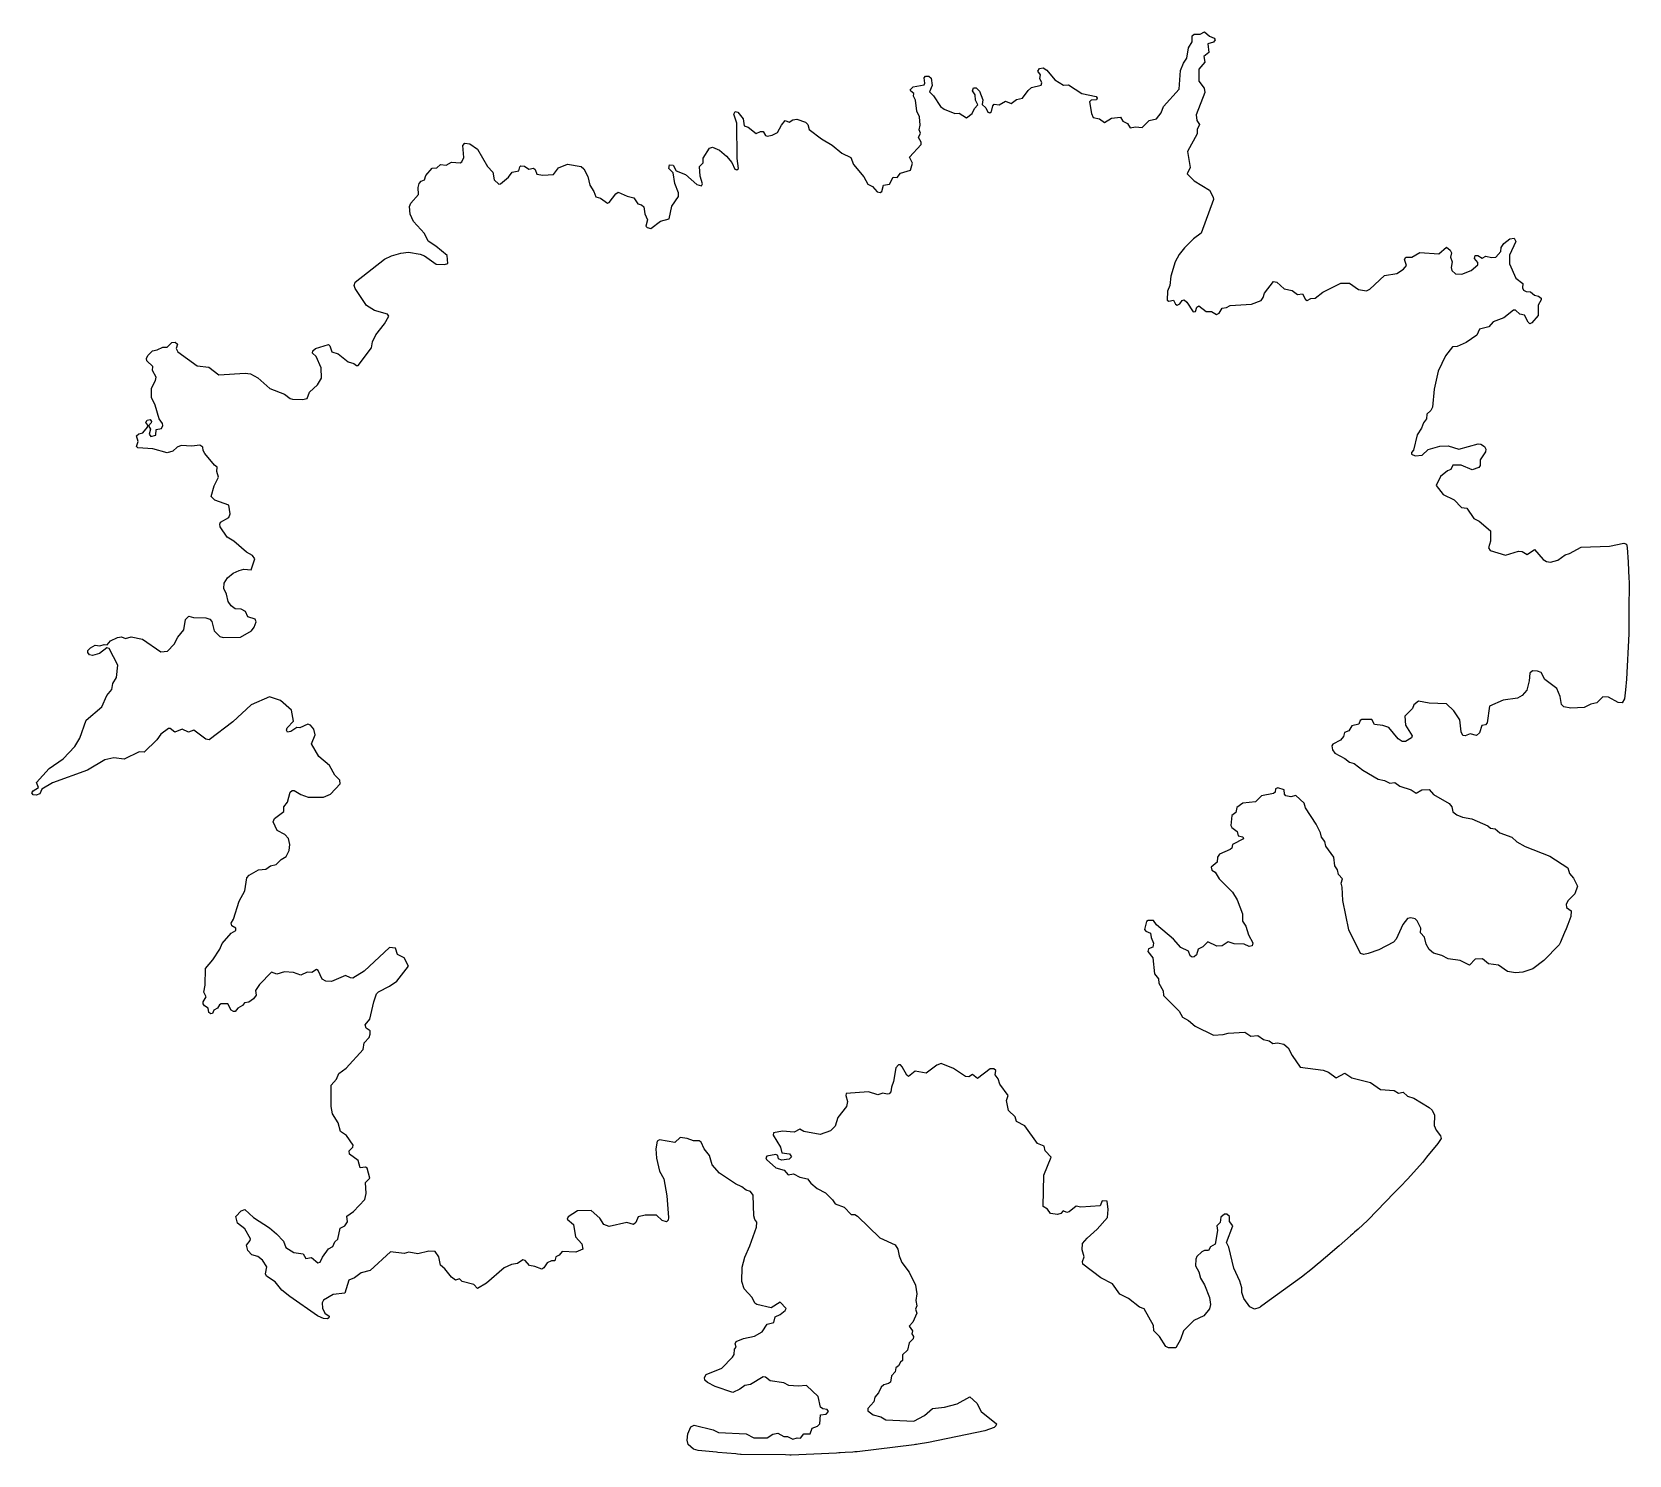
# Model space of a CAD drawing. Header units: millimetres. Extents: x 17 to 300, y 0 to 252.
import ezdxf

# ---------------------------------------------------------------- set-up
doc = ezdxf.new("R2010")
doc.units = ezdxf.units.MM
doc.layers.add('CUT', color=7, linetype='CONTINUOUS')

msp = doc.modelspace()

# ---------------------------------------------------------------- linework, layer by layer
at = {"layer": 'CUT'}
msp.add_lwpolyline([(18.1189, 118.2292), (17.7648, 119.1187), (19.9918, 121.5835), (22.5033, 123.2993), (24.565, 125.5044), (25.4041, 126.9374), (26.5298, 130.1311), (29.3278, 132.5273), (30.236, 134.5383), (31.1085, 135.5789), (31.278, 136.6067), (31.9056, 137.6892), (32.1717, 139.9066), (30.6515, 142.823), (30.1971, 142.9282), (28.8894, 141.9371), (27.6555, 141.5826), (27.1579, 141.7289), (26.8158, 142.1159), (26.8654, 142.4483), (27.3328, 142.9335), (28.1687, 143.4405), (28.9681, 143.2768), (29.7439, 143.5427), (30.2786, 143.4522), (30.8857, 144.2079), (32.125, 144.8034), (32.8163, 144.9045), (33.523, 144.6072), (34.5113, 144.9063), (36.5469, 144.465), (39.7868, 142.2661), (40.9505, 142.348), (42.1141, 143.5806), (42.7687, 144.8224), (43.8702, 146.1265), (44.1669, 147.9371), (44.7401, 148.5708), (45.5668, 148.305), (47.7411, 148.2413), (48.4304, 148.0417), (48.8112, 147.5882), (49.2193, 145.9867), (50.2123, 144.964), (50.8285, 144.7548), (53.8629, 144.8549), (55.8085, 145.9794), (56.3077, 146.613), (56.6328, 147.5619), (56.454, 148.0462), (55.1856, 148.4362), (54.7754, 149.3888), (53.9933, 149.7689), (52.9485, 149.8655), (52.2303, 150.3788), (51.6937, 151.1663), (51.4288, 152.4541), (50.9504, 153.4454), (51.0055, 154.3923), (51.5988, 155.3645), (52.5866, 156.1515), (53.6182, 156.6675), (54.4862, 156.9067), (55.7541, 156.7783), (56.4213, 158.6914), (56.0185, 159.2704), (54.9462, 159.8885), (52.6869, 161.813), (51.517, 162.5299), (50.3053, 164.3729), (50.1969, 164.8561), (50.3278, 165.1809), (51.7911, 166.0249), (52.0561, 166.678), (51.806, 168.1874), (49.3467, 169.0881), (48.6943, 169.74), (49.2454, 171.6569), (49.9925, 173.1872), (49.6836, 174.1589), (49.7735, 174.9637), (49.2533, 175.3172), (47.5888, 177.3823), (47.2733, 177.8707), (47.1939, 178.4581), (46.6865, 178.8127), (45.2664, 178.6332), (43.3528, 178.787), (42.6877, 178.4668), (41.9047, 177.7526), (40.8685, 177.4712), (38.3621, 178.1585), (35.7169, 178.3366), (35.4701, 178.5696), (35.7669, 179.4928), (35.4423, 180.4572), (35.8873, 180.8395), (36.5746, 181.0125), (37.4143, 182.0122), (37.4647, 182.3717), (37.0994, 182.836), (37.3631, 183.2739), (37.876, 183.3567), (38.0987, 183.0503), (38.0807, 182.7937), (37.5735, 182.2738), (37.9293, 181.6728), (37.7091, 180.7675), (37.983, 180.394), (38.8762, 180.5762), (38.9358, 181.6263), (39.8813, 181.8097), (40.1077, 182.2885), (40.0734, 182.642), (39.4606, 183.4664), (38.794, 185.8895), (38.1136, 187.2467), (38.1136, 188.9151), (38.8336, 190.2839), (38.957, 190.88), (38.2703, 192.0312), (38.3366, 192.7827), (37.2804, 193.756), (37.2526, 194.2029), (37.4877, 194.6861), (38.2907, 195.5119), (39.1372, 195.7006), (40.1147, 196.2066), (40.8749, 196.1977), (41.7233, 196.9874), (42.3387, 197.0692), (42.7062, 196.7289), (42.4777, 195.9424), (42.7866, 195.3783), (46.1946, 192.908), (48.2593, 192.6428), (50.067, 191.27), (54.719, 191.5853), (55.6305, 191.4547), (56.9436, 190.7562), (59.0873, 188.8856), (61.6676, 187.8721), (62.6698, 187.0814), (63.09, 186.9556), (64.8862, 186.8909), (65.7037, 187.0995), (66.0878, 188.192), (67.527, 189.506), (68.2505, 190.6806), (68.1742, 192.5094), (67.2533, 194.5431), (66.6363, 195.0992), (66.6764, 195.515), (67.1491, 195.9308), (69.4675, 196.6467), (69.7237, 196.4185), (70.0293, 195.3734), (71.1669, 194.98), (72.9379, 193.5704), (73.9324, 193.3094), (74.4062, 192.915), (74.7308, 192.9662), (77.1008, 196.086), (77.2398, 197.106), (77.8215, 198.3853), (79.3916, 200.2879), (80.135, 201.6849), (79.9205, 202.0241), (77.6042, 202.6586), (76.1895, 203.5437), (74.1695, 206.5461), (74.0352, 207.1209), (74.1715, 207.684), (79.3698, 211.7669), (80.609, 212.3548), (82.2527, 212.8324), (83.658, 212.9809), (85.6904, 212.6763), (86.4778, 212.3561), (88.5219, 210.8648), (89.9939, 210.8074), (90.6106, 210.9963), (90.4601, 212.4253), (88.4663, 214.0914), (87.1174, 214.9424), (86.4691, 216.3035), (84.526, 218.4472), (83.9155, 219.738), (83.7851, 221.109), (84.0199, 221.6798), (85.4139, 223.1876), (85.3391, 224.4789), (85.5413, 225.1589), (85.8739, 225.5587), (86.484, 225.7886), (86.6767, 226.5535), (87.806, 227.8581), (88.6215, 227.9265), (89.3137, 228.5345), (90.3154, 228.4358), (91.2547, 228.9455), (92.7963, 228.8428), (93.099, 228.9745), (93.4235, 229.7928), (93.2261, 231.9193), (93.6245, 232.301), (94.4785, 232.1653), (95.8252, 231.2442), (97.6001, 228.1719), (98.5741, 227.1799), (98.802, 225.8376), (99.6266, 225.0557), (99.9247, 225.1118), (101.316, 226.2983), (101.9684, 227.1692), (103.1815, 227.4002), (103.3294, 228.1149), (103.536, 228.2841), (104.1943, 228.2158), (104.924, 227.7154), (105.7693, 227.905), (106.0668, 227.6499), (106.3409, 226.8163), (107.3993, 226.6623), (109.3061, 226.7502), (110.1671, 227.9087), (111.7959, 228.5981), (114.2108, 228.1502), (114.6942, 227.7407), (115.3919, 226.3965), (115.7466, 224.8868), (116.4634, 223.7227), (116.7856, 222.8086), (117.63, 222.5394), (118.8613, 221.7089), (119.1455, 221.8201), (120.3443, 223.3619), (120.781, 223.6486), (122.3485, 222.9236), (123.522, 222.6469), (124.2212, 221.5704), (124.8991, 221.3784), (125.2956, 221.0497), (125.4935, 219.8107), (125.9274, 218.7566), (125.6787, 217.6322), (125.9, 217.3851), (126.5322, 217.2239), (128.257, 218.5089), (129.7671, 218.9084), (130.2603, 221.1737), (131.4243, 222.8806), (131.4676, 223.5236), (130.8006, 225.142), (130.5179, 227.0276), (129.7316, 227.8225), (129.8791, 228.4745), (130.4849, 228.4023), (131.0402, 227.3828), (132.6695, 226.7531), (134.7087, 225.0004), (135.4907, 224.7234), (135.7187, 225.1251), (135.2906, 226.4756), (135.1856, 228.1986), (135.8253, 228.8105), (135.8134, 229.6701), (136.9362, 231.4008), (137.4892, 231.6242), (138.687, 231.0461), (139.9527, 229.9969), (140.8763, 228.8964), (141.405, 227.6797), (141.7671, 227.6049), (142.06, 227.8475), (141.8128, 229.571), (141.7809, 235.8581), (141.2322, 237.4192), (141.4908, 237.9052), (141.9316, 237.7956), (142.8899, 236.6346), (143.0737, 235.3568), (143.7804, 235.1105), (145.2242, 234.0309), (145.9753, 234.3921), (146.4229, 234.3793), (146.8477, 233.6692), (147.1652, 233.5282), (148.0285, 233.6951), (148.9926, 234.1695), (149.6708, 235.5116), (150.3387, 236.3282), (151.0449, 235.9952), (151.7081, 236.4515), (152.3745, 236.5347), (153.9295, 236.0028), (154.3219, 235.588), (154.5909, 234.752), (156.7562, 233.0424), (158.656, 231.922), (160.397, 230.5054), (161.9666, 229.7459), (162.4626, 228.5236), (164.26, 226.3507), (164.9808, 225.0224), (165.8103, 224.6218), (166.6487, 223.6829), (167.1706, 223.5501), (167.4627, 223.7633), (167.7417, 224.8601), (168.8367, 225.0514), (169.4564, 226.2898), (170.1707, 226.2427), (170.787, 227.0159), (172.5187, 227.4991), (172.9012, 228.7639), (172.3248, 229.8383), (174.4249, 232.0914), (174.4102, 232.481), (173.9189, 233.3205), (174.3026, 234.0631), (174.0843, 234.6548), (174.2429, 235.4807), (174.1077, 236.9788), (173.6716, 237.9516), (173.4393, 239.8992), (173.0901, 240.6482), (173.1383, 241.1051), (172.5742, 241.4864), (172.4908, 241.7746), (172.9746, 242.2791), (174.9263, 242.6212), (175.0679, 242.9119), (174.9641, 243.8533), (175.1932, 244.1843), (175.755, 244.1742), (176.2032, 243.8163), (176.3595, 242.4903), (175.8807, 241.3652), (176.6219, 240.6834), (177.8261, 238.8207), (178.4732, 238.3248), (180.3548, 237.5753), (181.1363, 237.639), (182.4663, 236.8055), (183.4615, 237.5288), (183.8756, 238.4638), (184.4459, 239.1107), (184.036, 239.9215), (183.9957, 240.8373), (183.538, 241.5981), (183.6737, 242.0817), (184.1566, 242.0891), (184.7379, 241.5234), (185.3502, 239.9937), (185.2052, 239.1471), (185.8836, 238.5435), (186.2193, 237.764), (186.6078, 237.6654), (186.8547, 237.8866), (187.0893, 238.8938), (187.3394, 239.194), (188.2429, 239.0668), (189.3762, 239.726), (190.3755, 239.3513), (191.3034, 240.0139), (192.3606, 240.2596), (193.3666, 241.6533), (193.9751, 242.1374), (195.6637, 242.5977), (195.7904, 242.9742), (195.4163, 243.7601), (195.5351, 244.3778), (195.0671, 245.0605), (195.3876, 245.5412), (195.9981, 245.6311), (196.6494, 245.212), (198.0821, 243.5351), (199.5984, 242.5937), (200.5135, 242.656), (202.8672, 241.1058), (205.4401, 240.5879), (205.6114, 240.2529), (205.468, 239.9521), (204.53, 239.9122), (204.2515, 239.6148), (204.5692, 237.5809), (204.8642, 236.8551), (205.9796, 236.6124), (206.8805, 235.9861), (208.1548, 236.7533), (209.7369, 236.9361), (210.1076, 236.1922), (210.952, 235.7732), (211.4243, 234.9902), (212.3527, 235.1776), (213.575, 235.0609), (214.813, 236.3134), (216.1014, 236.5858), (216.9243, 237.6588), (217.309, 238.7712), (220.093, 241.8784), (220.3714, 245.1971), (220.8822, 246.4595), (221.4919, 247.336), (221.7653, 249.1634), (222.3996, 250.2686), (222.4083, 251.3046), (222.7486, 251.6225), (223.846, 251.6028), (224.5988, 251.9963), (225.5106, 251.2436), (226.333, 250.8841), (226.4597, 250.5846), (226.198, 250.2034), (225.1917, 249.9072), (225.3373, 248.3794), (224.4739, 247.6504), (224.6641, 246.6291), (223.5914, 245.4108), (223.5811, 243.2984), (224.5418, 242.0585), (224.6807, 241.2826), (223.1397, 237.3137), (223.2331, 236.2946), (223.6889, 235.5897), (223.2819, 234.7301), (223.2759, 233.9273), (221.5842, 230.8531), (222.0455, 227.9889), (221.5415, 226.8467), (222.7896, 225.6382), (225.4846, 223.9779), (226.1284, 222.766), (226.177, 222.3115), (224.0142, 216.3788), (222.6505, 215.3511), (221.0741, 213.7748), (220.1203, 212.5853), (219.3807, 211.2642), (218.642, 208.7619), (218.4555, 207.1028), (218.0611, 206.0748), (218.0004, 204.4774), (218.3013, 204.3349), (219.1323, 204.5242), (219.4895, 203.7885), (219.7829, 203.6437), (220.2112, 203.8357), (220.6164, 204.4262), (221.0198, 204.54), (221.4925, 204.1617), (222.5795, 202.4283), (223.0044, 202.5149), (223.2265, 203.269), (223.5936, 203.4852), (224.8736, 202.5186), (225.8264, 202.5169), (226.705, 201.9855), (227.1809, 202.2213), (227.7319, 203.1056), (228.4853, 203.2314), (229.1126, 203.5833), (232.946, 203.7866), (234.624, 204.4746), (234.9949, 204.9633), (235.196, 205.7436), (236.8347, 207.8328), (237.3839, 207.6728), (238.7317, 206.5404), (240.1374, 206.2134), (241.0827, 205.4995), (241.9738, 205.6193), (242.4873, 204.6183), (242.7715, 204.4499), (243.4121, 204.8086), (244.2126, 204.846), (245.5604, 205.9117), (248.7144, 207.5168), (250.2587, 207.5101), (251.866, 206.407), (253.2587, 206.1854), (253.8491, 206.4589), (256.4606, 208.8796), (258.6523, 209.2234), (259.8547, 210.0185), (260.3923, 210.6612), (260.041, 211.7188), (260.2471, 212.1026), (261.3345, 212.1028), (262.7469, 212.9337), (266.0851, 212.7135), (267.4339, 213.895), (268.0748, 213.3613), (268.3384, 212.882), (268.16, 212.0915), (268.4583, 211.2968), (268.28, 210.3166), (268.3957, 209.7382), (269.074, 209.1834), (270.1606, 209.0832), (271.8271, 209.7639), (272.9756, 210.7668), (273.0076, 211.172), (272.3934, 211.8677), (272.5502, 212.4005), (273.0135, 212.4355), (273.794, 211.9597), (274.4191, 212.3175), (275.3997, 212.0835), (276.203, 212.1341), (277.0603, 213.142), (277.1402, 213.8097), (277.6185, 214.5207), (278.6764, 215.382), (279.418, 215.4573), (279.7083, 214.8976), (278.5874, 212.4796), (278.5955, 210.9101), (279.7126, 208.4211), (280.9703, 207.4716), (280.9125, 206.6696), (281.1037, 206.2974), (281.57, 206.0318), (282.3475, 205.9583), (283.0065, 205.3625), (283.7581, 205.2356), (284.2209, 204.8709), (284.2146, 204.5462), (283.6641, 203.5989), (283.6635, 201.7996), (282.5502, 200.4996), (282.2106, 200.336), (281.8916, 200.591), (281.2815, 201.8788), (280.4653, 202.0174), (279.6946, 202.713), (279.3211, 202.7484), (277.6105, 201.3595), (275.7426, 200.6822), (274.9519, 199.8054), (273.3179, 199.3682), (272.8204, 198.2896), (270.936, 197.0327), (269.3551, 196.3098), (268.5039, 196.2273), (267.2806, 194.6754), (265.9681, 191.9286), (265.2886, 188.7358), (264.9954, 185.583), (264.6821, 184.9758), (263.9738, 184.3111), (263.9182, 183.5057), (263.3585, 182.8046), (263.0464, 181.8285), (262.2606, 180.6544), (261.6292, 177.9258), (261.2648, 177.5484), (261.2413, 177.2144), (261.9049, 176.9314), (263.1566, 177.0694), (264.2115, 178.0868), (266.2539, 178.6511), (267.7609, 178.6999), (269.6348, 178.1253), (273.0298, 179.0848), (273.538, 179.0214), (274.1669, 178.5993), (274.3987, 178.1489), (274.3626, 177.6312), (273.4161, 176.215), (273.4382, 175.2324), (273.1537, 174.8519), (271.9853, 174.4509), (270.0401, 175.273), (268.5599, 175.276), (268.2256, 174.5391), (267.6527, 174.3123), (266.417, 173.3142), (265.5983, 171.7068), (266.8462, 170.1049), (268.8283, 169.1803), (270.133, 167.7863), (271.0643, 167.6597), (272.2896, 165.8584), (273.218, 165.3729), (275.2551, 163.6482), (275.2156, 161.835), (274.9002, 160.6284), (275.1648, 160.1959), (277.9242, 159.3453), (280.192, 160.078), (280.833, 159.9845), (281.7538, 159.4901), (283.0148, 160.3565), (284.5514, 158.5918), (285.1638, 158.2486), (285.865, 158.1377), (287.156, 158.4454), (288.449, 159.4205), (289.2361, 159.6542), (291.3151, 160.7912), (296.299, 160.976), (298.883, 161.5064), (299.3149, 161.2825), (299.4686, 160.6919), (299.6353, 158.1303), (299.7593, 155.2519), (299.768, 155.0493), (299.7778, 154.8205), (299.7795, 154.7813), (299.7806, 154.6619), (299.7662, 149.4121), (299.759, 146.7781), (299.7568, 145.959), (299.7553, 145.4077), (299.3409, 137.3765), (299.1538, 135.5412), (298.9534, 133.9357), (298.5759, 133.1999), (297.8762, 133.2677), (296.1187, 134.1942), (295.1089, 134.2925), (294.08, 133.2247), (293.0278, 133.0029), (291.8263, 132.3886), (289.4545, 132.2692), (288.2251, 132.4772), (287.7905, 132.9384), (287.559, 134.3255), (286.9773, 135.7463), (284.8909, 137.3536), (284.2247, 138.5672), (283.5382, 138.8341), (282.6986, 138.8662), (282.2099, 138.4379), (282.0986, 137.1254), (281.6529, 135.4764), (280.8416, 134.5016), (280.034, 134.0514), (277.5038, 133.6881), (275.0627, 132.6133), (274.6825, 129.6884), (274.336, 129.3037), (273.6848, 129.1812), (273.2868, 127.9089), (272.7796, 127.3995), (271.644, 127.7041), (270.7721, 127.3745), (270.3426, 127.4174), (270.0665, 128.0712), (269.8366, 130.1814), (268.7694, 131.7936), (267.4738, 133.0381), (264.3904, 133.1504), (262.5059, 133.5068), (261.6471, 132.8855), (261.4571, 132.2315), (260.0915, 130.8371), (260.2181, 129.2656), (261.3871, 127.3578), (261.2522, 127.0285), (260.1894, 126.3639), (259.5923, 126.3677), (258.9198, 126.8263), (257.2243, 128.8408), (256.2054, 129.1981), (254.6901, 129.3885), (254.2394, 130.2595), (252.4661, 130.2671), (252.1443, 130.0812), (251.9286, 129.4145), (250.6703, 129.1169), (250.1374, 128.2656), (249.3788, 127.9738), (249.2179, 127.2646), (248.6853, 126.5952), (247.3118, 125.8817), (247.1377, 125.6228), (247.2506, 124.8681), (247.696, 124.2874), (249.4526, 123.3773), (250.2661, 122.6897), (251.1246, 122.4667), (252.6444, 121.2976), (255.379, 119.7204), (256.4734, 119.4664), (257.392, 118.9761), (258.2773, 119.0969), (259.1827, 118.4824), (261.2006, 117.828), (262.0891, 117.2115), (263.0946, 117.8274), (264.4025, 117.8543), (265.1628, 116.9787), (267.9062, 115.4067), (268.3867, 114.8109), (268.5723, 113.936), (269.2887, 113.3782), (270.3087, 112.9542), (271.9617, 112.6872), (274.7419, 111.4395), (275.2406, 111.0343), (276.0561, 110.9228), (276.8949, 110.1638), (279.0336, 109.45), (279.8977, 108.5754), (281.3566, 107.7896), (285.7379, 106.0822), (288.9595, 104.0146), (289.2284, 102.9965), (289.961, 102.1404), (290.6697, 100.7473), (290.197, 99.3945), (289.0246, 98.2197), (288.658, 97.5805), (288.6925, 96.97), (289.529, 96.4105), (289.4616, 95.3687), (288.955, 93.9659), (288.6324, 93.2036), (288.3609, 92.5622), (287.8817, 91.4299), (287.6201, 90.8118), (287.4214, 90.3916), (284.6834, 87.579), (282.7108, 86.123), (280.959, 85.4946), (279.6416, 85.4071), (278.2315, 85.621), (276.687, 86.7831), (274.9169, 86.9877), (273.8463, 87.9024), (272.5243, 87.8248), (271.5137, 86.7356), (269.8617, 87.603), (267.7252, 87.873), (266.6051, 88.4782), (265.1473, 88.876), (264.3849, 89.55), (263.8383, 90.487), (263.5421, 91.7411), (262.8722, 92.47), (262.9226, 93.2975), (262.2391, 94.6246), (261.8903, 94.9448), (261.1595, 95.1182), (260.5164, 95.0107), (259.6958, 93.9371), (258.5306, 91.3403), (258.0874, 90.8468), (255.4757, 89.5043), (253.5999, 88.8181), (252.8103, 88.661), (252.1939, 88.8369), (250.1324, 93.0459), (249.118, 98.2359), (248.9957, 100.5528), (248.7838, 101.2631), (249.0596, 102.0507), (248.3444, 102.8375), (248.1471, 103.668), (247.6586, 104.3679), (247.5147, 105.8937), (246.0948, 107.8112), (245.9208, 108.6588), (245.3311, 109.4048), (245.1381, 110.2065), (244.3778, 111.7431), (242.4786, 114.5987), (242.2372, 115.4572), (240.7576, 116.8084), (239.8863, 116.5489), (239.0226, 116.7368), (238.7487, 117.0354), (238.6994, 117.8161), (237.5599, 118.1393), (237.1956, 117.9838), (237.0924, 117.4207), (236.7974, 117.174), (234.708, 116.7557), (233.6151, 115.6995), (231.4003, 115.42), (230.3472, 114.6795), (230.1292, 113.7738), (229.4311, 113.2673), (229.2673, 111.5016), (229.4408, 111.1268), (230.3997, 110.4487), (230.5583, 109.6795), (231.3932, 109.4653), (231.4749, 109.1261), (229.5564, 108.1485), (229.4081, 107.498), (229.1229, 107.2277), (227.2631, 106.3973), (226.919, 105.9082), (226.8195, 104.9984), (225.7954, 104.1315), (225.8654, 103.5848), (226.4657, 103.2114), (227.1992, 102.0289), (229.5341, 99.677), (230.3646, 98.3094), (231.303, 95.8383), (231.3241, 94.5537), (231.9053, 93.685), (232.4148, 92.1158), (233.1587, 90.689), (233.0259, 90.2029), (232.487, 90.0624), (231.6263, 90.4842), (229.853, 90.5591), (228.8154, 90.9174), (227.725, 90.204), (226.7656, 90.1046), (225.1849, 90.8901), (224.2758, 90.007), (223.46, 89.6127), (223.1576, 88.568), (222.7776, 88.228), (222.3927, 88.1672), (222.0845, 88.4036), (221.7565, 89.2175), (220.3803, 89.8657), (219.1173, 91.3733), (216.0691, 93.9256), (215.5522, 94.6422), (214.6362, 94.7), (214.341, 94.4682), (213.9732, 93.0695), (214.1969, 92.7854), (215.0349, 92.4438), (215.135, 91.6512), (215.5715, 90.6494), (215.463, 89.9651), (214.6896, 89.6588), (214.5896, 89.1617), (215.4666, 88.0723), (215.7674, 85.2506), (216.4652, 84.3586), (216.4964, 83.5767), (217.3022, 82.2187), (217.3355, 81.3747), (220.0866, 78.6307), (220.7058, 77.5813), (221.7719, 76.9917), (222.965, 75.9328), (226.1903, 74.3656), (227.9123, 74.4737), (228.7645, 74.7502), (231.7206, 74.8706), (232.8017, 74.1933), (234.0337, 74.3298), (235.045, 73.6286), (236.0483, 73.35), (236.6717, 72.9014), (237.5341, 72.993), (238.6413, 72.7487), (239.4239, 72.1376), (240.097, 70.7407), (241.5379, 68.7128), (245.6371, 68.1922), (246.5623, 67.791), (247.8882, 66.8349), (249.4487, 67.6577), (250.7072, 66.8191), (253.9845, 66.0079), (255.7741, 64.777), (258.2068, 64.5593), (258.9728, 64.0816), (259.7939, 64.2481), (260.5329, 63.5845), (261.691, 63.2334), (264.4019, 61.5735), (264.8973, 61.0848), (265.3248, 60.1779), (265.2682, 58.3781), (265.6463, 57.5496), (266.4101, 56.5641), (266.5199, 56.0943), (265.9012, 55.1579), (263.9261, 52.7449), (263.173, 51.8246), (262.7375, 51.2926), (260.5717, 48.8771), (259.305, 47.5751), (259.1143, 47.3791), (258.2034, 46.4428), (253.5737, 41.6843), (253.443, 41.5546), (251.7827, 40.0043), (251.1724, 39.4758), (250.8655, 39.21), (250.461, 38.8597), (248.4184, 37.0909), (246.0106, 35.0058), (244.8583, 34.0079), (244.6212, 33.8026), (243.7495, 33.0746), (241.7542, 31.5109), (235.417, 26.9046), (234.5193, 26.2521), (234.5029, 26.2402), (234.4264, 26.1846), (234.2389, 26.0732), (233.4752, 25.8723), (232.6364, 26.2797), (231.5483, 27.728), (231.1804, 28.7823), (231.2021, 29.6554), (230.8649, 30.8187), (229.7679, 33.0867), (228.9101, 36.8385), (228.4681, 37.6617), (229.6362, 40.6287), (229.0115, 41.3671), (229.0325, 42.2374), (228.5236, 42.667), (228.1464, 42.6831), (227.4758, 42.1555), (227.3643, 41.1755), (226.7825, 40.6144), (226.9076, 39.7616), (226.4753, 37.3443), (225.6489, 36.8919), (225.2875, 36.2461), (224.5873, 36.2592), (224.1424, 36.0052), (223.2588, 35.1714), (223.0339, 34.6886), (222.9866, 33.5499), (223.616, 32.4934), (223.9137, 31.3525), (224.6237, 30.1751), (225.4557, 27.9441), (225.664, 26.7023), (225.4609, 25.8981), (224.5044, 24.6591), (222.6862, 23.8489), (220.8752, 21.9947), (220.3589, 20.5123), (219.5277, 19.0209), (218.216, 18.9932), (217.7386, 19.2507), (216.6472, 20.9987), (215.6502, 22.0053), (215.5578, 22.9757), (213.9049, 25.9163), (213.0639, 26.1846), (211.1575, 27.7533), (209.6223, 28.5304), (208.3019, 30.3306), (206.2604, 31.4013), (203.0595, 33.7963), (202.9697, 34.2653), (203.2914, 35.1258), (202.9522, 36.3787), (203.0086, 37.5007), (203.788, 38.4337), (205.5772, 40.0076), (207.3989, 42.0829), (207.5326, 43.4909), (207.3745, 44.9758), (206.4485, 45.053), (206.1065, 44.1271), (202.7029, 43.9069), (201.8528, 44.1087), (200.6321, 43.075), (200.2171, 42.9979), (199.5717, 43.2564), (199.1332, 42.7908), (198.5926, 42.6282), (197.317, 42.8039), (196.7657, 43.5344), (196.0128, 44.0032), (196.1333, 49.5575), (197.4411, 52.7937), (196.3839, 53.8804), (196.1982, 54.6909), (195.0303, 55.1885), (192.759, 58.3162), (191.2946, 59.0898), (191.0849, 59.9285), (189.8998, 61.0582), (189.5215, 62.8036), (189.8351, 63.6711), (188.3702, 65.6928), (188.034, 66.658), (187.5386, 67.3469), (187.6174, 68.1223), (187.2844, 68.3867), (186.616, 68.3828), (184.3853, 66.6998), (183.5157, 67.3824), (182.8353, 66.9694), (182.291, 67.0664), (180.1465, 68.4618), (177.9824, 69.3632), (177.172, 69.0571), (175.2932, 67.6411), (173.3713, 68.0121), (172.2033, 67.065), (171.8961, 67.2882), (171.0483, 68.7801), (170.742, 69.1008), (170.4124, 69.14), (169.9214, 68.6135), (169.5464, 66.1646), (169.1532, 65.1809), (169.0767, 64.3596), (168.7667, 63.9938), (168.3803, 63.8948), (167.6565, 64.1119), (166.7456, 63.8126), (165.0707, 64.3416), (161.1602, 64.0563), (161.0517, 63.7129), (161.3888, 62.6318), (161.1861, 61.7226), (159.6595, 59.7975), (159.173, 58.2451), (158.392, 57.4204), (156.5202, 56.7889), (153.6183, 57.295), (152.9478, 57.7181), (151.9363, 57.2043), (149.8412, 57.3695), (148.2824, 57.0474), (148.226, 56.6766), (149.49, 54.5328), (149.7327, 53.5076), (151.1056, 53.3278), (151.473, 52.8362), (151.0371, 52.4285), (149.6578, 52.2627), (149.1737, 52.4563), (149.0642, 53.0706), (148.6783, 53.2623), (147.1075, 52.9396), (146.9156, 52.6611), (147.014, 52.3374), (148.6637, 50.8707), (150.1697, 50.4514), (150.839, 49.6584), (151.7904, 49.7867), (152.9259, 49.2367), (154.3034, 48.9406), (154.8891, 48.1353), (156.0018, 47.2026), (157.4515, 46.4641), (158.7459, 45.2361), (159.2062, 44.5131), (160.7608, 43.9333), (162.0002, 42.6295), (162.6523, 42.5908), (163.1449, 42.3442), (167.1153, 38.4795), (169.8014, 37.2339), (170.2966, 36.5005), (170.5144, 35.2699), (170.9861, 34.1182), (172.2723, 32.3762), (173.4413, 30.0868), (173.6558, 28.563), (173.4736, 27.4073), (173.6379, 26.4151), (173.4109, 25.8399), (173.6373, 25.1171), (172.9675, 23.566), (172.2736, 22.8617), (172.868, 22.0279), (172.7496, 21.498), (173.0661, 20.986), (172.9985, 20.6281), (172.3228, 19.9123), (171.9725, 18.5945), (171.1237, 17.7892), (171.1087, 16.7789), (170.7363, 16.4852), (170.4247, 15.8322), (169.9213, 15.46), (169.8373, 14.766), (169.1874, 14.0638), (169.0045, 12.9396), (168.6449, 12.665), (167.8193, 12.466), (167.3333, 12.0477), (166.8913, 11.0556), (166.19, 10.2761), (166.0412, 9.4506), (164.9489, 8.275), (164.98, 7.854), (165.8957, 7.1286), (167.2747, 6.8037), (168.1768, 6.2432), (173.0989, 6.0235), (175.0051, 7.0453), (176.4362, 8.2373), (178.5699, 8.5038), (180.7985, 9.1176), (183.0507, 10.3438), (184.265, 9.2081), (185.0534, 7.7401), (187.7421, 5.5755), (187.6566, 5.1875), (187.3368, 4.8799), (185.6965, 4.338), (175.7395, 2.2748), (173.8644, 1.9381), (173.6067, 1.899), (173.4201, 1.8707), (173.1718, 1.8331), (163.0875, 0.6112), (162.6773, 0.5859), (162.298, 0.5625), (160.9787, 0.4812), (160.0787, 0.4257), (159.8277, 0.4102), (159.4374, 0.3861), (151.4256, 0.024), (151.167, 0.0275), (150.4234, 0.0377), (142.5223, 0.1462), (142.3982, 0.1491), (141.9039, 0.1862), (141.6052, 0.2129), (138.4069, 0.4992), (138.1674, 0.5206), (134.9067, 0.8124), (134.0923, 1.0781), (133.1868, 1.914), (132.983, 2.6738), (133.0868, 3.7941), (133.6492, 5.0416), (134.2011, 5.3313), (137.6087, 4.4624), (138.5012, 4.0273), (143.4142, 3.7829), (144.7647, 3.077), (147.1619, 3.0995), (148.1488, 3.7313), (149.0359, 3.8719), (150.0775, 3.3187), (150.764, 3.31), (151.6796, 2.8588), (152.4548, 3.0875), (153.024, 3.0376), (153.6621, 3.7891), (154.7485, 3.7965), (155.0883, 4.7895), (156.0733, 5.1606), (156.4606, 5.5726), (156.6084, 7.1725), (157.6151, 7.2829), (157.9926, 7.7363), (157.7823, 8.112), (156.9951, 8.2116), (156.6006, 8.4778), (156.1871, 10.37), (154.1056, 12.3622), (152.656, 12.2339), (150.9915, 12.3517), (150.0917, 12.7873), (147.7088, 13.1879), (146.8253, 13.8127), (146.4414, 13.8851), (144.1906, 12.5382), (143.1681, 12.3293), (142.3197, 11.6868), (141.0523, 11.1056), (137.9356, 12.161), (136.5557, 12.8762), (136.1211, 13.3044), (136.0615, 13.7807), (136.3721, 14.2741), (139.1093, 15.3929), (140.985, 17.3431), (141.2889, 17.8529), (141.3725, 18.7762), (141.6526, 19.1527), (141.4808, 19.743), (141.633, 20.1019), (142.9826, 20.6761), (144.917, 21.0909), (146.2717, 21.8165), (147.1599, 23.2062), (148.3566, 23.4987), (148.5823, 24.4935), (149.4381, 24.9184), (150.364, 25.6416), (150.4956, 25.9437), (149.4637, 27.0668), (147.8437, 26.0974), (145.3071, 26.6613), (144.939, 26.9149), (144.4745, 27.9204), (143.0906, 29.4266), (142.6759, 30.7453), (142.7101, 33.2825), (143.2166, 35.0652), (144.1063, 37.0521), (145.246, 40.3705), (145.3105, 41.2861), (144.9398, 41.7319), (144.787, 42.3875), (144.6742, 46.0184), (144.1949, 46.6604), (143.4335, 46.9205), (142.6484, 47.533), (141.5429, 48.0475), (138.7317, 49.9504), (137.4374, 51.4126), (136.9187, 53.0762), (136.0094, 54.2356), (135.4613, 55.4442), (135.1196, 55.6725), (134.0999, 55.6772), (133.006, 56.0647), (131.7356, 56.2241), (130.8098, 55.3466), (128.0723, 55.8611), (127.6866, 55.6075), (127.4407, 54.2435), (127.524, 52.5731), (128.1036, 50.2731), (128.8214, 48.9254), (129.3832, 45.8929), (129.6494, 42.0674), (129.598, 41.6256), (129.3238, 41.3349), (128.5393, 41.5601), (127.5751, 42.5244), (125.5294, 42.4789), (124.297, 42.2051), (123.9152, 41.1803), (123.4713, 40.8443), (122.3124, 41.2102), (119.1885, 40.4746), (118.2375, 40.8621), (117.5193, 41.9457), (115.9554, 43.3118), (113.5859, 43.2859), (111.8813, 42.1847), (111.7089, 41.7934), (112.8695, 40.8394), (113.2101, 38.657), (114.3069, 37.4303), (114.479, 36.4878), (113.2404, 35.9385), (110.8234, 36.0896), (110.2983, 35.4247), (109.6987, 35.1249), (109.5512, 34.4252), (108.9726, 34.3982), (108.2164, 34.046), (107.5948, 33.1658), (107.2346, 32.9587), (106.0076, 33.424), (105.0553, 33.5569), (104.2721, 34.4841), (103.8821, 34.5647), (102.9104, 33.9566), (101.8941, 33.7429), (100.5963, 33.1671), (97.441, 30.4505), (95.8358, 29.5162), (95.1886, 30.2254), (93.1548, 30.7428), (92.6532, 31.1984), (91.9822, 31.017), (91.2756, 31.521), (90.0746, 32.9864), (89.2989, 33.6317), (88.9822, 35.1089), (88.363, 36.0646), (87.2574, 36.1091), (85.279, 35.6732), (83.7074, 35.9349), (82.857, 35.723), (80.4276, 35.9868), (76.8289, 32.7176), (75.2379, 32.2597), (74.0936, 31.3981), (73.0828, 30.9838), (72.3539, 28.7049), (70.2655, 28.4424), (68.5857, 27.4683), (68.3642, 26.9952), (68.4203, 26.0061), (68.8077, 25.1558), (69.5641, 24.6303), (69.5469, 24.3272), (69.2918, 24.1341), (68.6056, 24.1904), (67.6426, 24.6327), (67.5399, 24.7011), (62.6351, 28.0893), (61.1967, 29.245), (60.0058, 30.723), (58.4875, 31.7251), (58.3309, 32.1175), (58.5315, 33.3221), (57.7542, 34.545), (56.9316, 35.1969), (55.8875, 35.5022), (55.1954, 36.226), (54.9629, 37.1896), (55.6137, 37.9878), (55.6544, 38.3109), (54.6495, 40.0612), (53.3623, 41.09), (53.0603, 42.2496), (53.982, 43.241), (54.6501, 43.4978), (56.1587, 42.0941), (59.0059, 40.2571), (60.2509, 39.2156), (61.5244, 37.876), (61.9014, 36.773), (63.3166, 35.885), (64.9598, 35.6381), (65.4238, 34.8062), (66.4488, 34.9931), (67.5894, 34.054), (67.9926, 34.1715), (68.3845, 35.0487), (69.4851, 36.5478), (70.2232, 36.9746), (70.5957, 37.785), (71.1314, 38.2582), (71.5015, 40.2111), (72.329, 40.6078), (72.8059, 41.3115), (72.7251, 42.3227), (73.8825, 43.1402), (75.919, 45.2647), (76.158, 46.3196), (76.0192, 48.2626), (76.8082, 49.0376), (76.3192, 50.8343), (76.0246, 50.9827), (75.0565, 50.8615), (74.7403, 52.1495), (73.1978, 53.3116), (73.1384, 53.8754), (73.789, 54.5336), (73.822, 54.8943), (72.6264, 56.6063), (71.5951, 57.3333), (71.1695, 58.8609), (70.1487, 60.4569), (69.9178, 61.7445), (69.9104, 65.4908), (70.877, 66.5801), (71.2934, 67.6061), (72.6213, 68.5202), (75.6332, 71.8274), (75.7878, 72.9875), (76.6426, 73.9632), (76.8713, 74.5191), (76.816, 75.1569), (76.1305, 75.6164), (75.9501, 76.2039), (76.775, 77.1992), (77.48, 80.2668), (77.9915, 81.6721), (78.2958, 82.0399), (80.2957, 83.0185), (81.5813, 83.9389), (83.6491, 86.5749), (82.8441, 88.0496), (81.7011, 88.6616), (81.3365, 89.7816), (80.2674, 89.8915), (75.7767, 85.7244), (73.7854, 84.4854), (73.3823, 84.4939), (72.4559, 84.9404), (69.9949, 83.8534), (69.0111, 83.9367), (68.3212, 84.307), (67.6416, 85.8144), (67.3335, 86.0102), (66.5102, 85.4355), (65.6647, 85.5513), (64.5521, 84.9767), (63.2708, 85.4556), (61.6692, 85.5844), (60.3054, 85.1922), (59.3648, 85.5147), (57.2293, 83.3545), (56.5428, 82.304), (56.6506, 81.4274), (56.1591, 80.7979), (55.3535, 80.1957), (54.5978, 80.1167), (54.2232, 79.6307), (53.3909, 79.1413), (52.9459, 78.5355), (52.6315, 78.5355), (52.2571, 78.8217), (51.6123, 79.9133), (50.4588, 79.9159), (50.1393, 79.7644), (49.8046, 79.1758), (49.1711, 78.8041), (48.9297, 78.2331), (48.6357, 78.1582), (48.2722, 78.4109), (48.134, 79.1463), (47.5031, 79.5593), (47.2873, 79.919), (47.2605, 80.2419), (47.7888, 81.1837), (47.4081, 82.0076), (47.6087, 83.242), (47.6716, 86.1737), (48.9642, 87.709), (50.2149, 89.5894), (50.6162, 90.584), (52.2435, 92.4316), (53.0688, 92.909), (53.041, 93.2847), (52.3353, 93.7523), (52.223, 94.222), (52.6187, 94.9306), (53.6297, 98.074), (54.6456, 99.933), (55.0175, 102.2283), (55.4294, 102.7015), (57.0407, 103.6681), (58.3725, 103.7468), (59.1771, 104.3541), (60.1913, 104.5729), (61.0593, 105.4429), (61.9657, 105.9963), (62.4736, 107.0877), (62.5972, 108.1503), (62.3938, 109.1738), (61.7083, 109.874), (60.3746, 110.5777), (59.6593, 112.1466), (59.9288, 112.7163), (61.5742, 113.9805), (61.5455, 114.7975), (62.1794, 115.6277), (62.693, 117.3962), (63.0046, 117.6704), (63.403, 117.6713), (64.5681, 116.952), (65.8622, 116.4804), (68.5888, 116.4788), (69.8016, 117.0668), (71.5167, 118.8793), (71.4705, 119.5121), (70.5947, 120.4191), (69.643, 122.122), (67.7685, 123.7374), (66.4569, 125.9712), (67.0958, 127.5278), (66.8575, 128.5402), (66.259, 129.2581), (65.8173, 129.4118), (64.3753, 128.7918), (63.8319, 128.852), (62.7939, 128.1211), (62.2064, 128.0239), (62.0176, 128.3757), (62.1665, 128.7953), (63.2888, 129.9655), (62.9344, 131.9161), (60.943, 133.6415), (59.0445, 134.2529), (55.7719, 132.8584), (52.4957, 129.8742), (48.335, 126.6701), (47.7402, 126.773), (45.6188, 128.387), (44.6654, 127.9874), (43.5551, 128.5322), (42.2502, 127.9881), (41.443, 128.6534), (41.1149, 128.6837), (39.7561, 127.6904), (39.0467, 126.6666), (36.8411, 124.4579), (35.9153, 124.5633), (33.298, 123.2626), (31.4613, 123.472), (29.8845, 123.1172), (26.7956, 121.3112), (20.6117, 119.0319), (18.7076, 117.9131), (18.3326, 117.0909), (17.6885, 116.8336), (17.1559, 116.9401), (16.9473, 117.2732), (17.1721, 117.6466)], close=True, dxfattribs=at)

doc.saveas('drawing.dxf')
